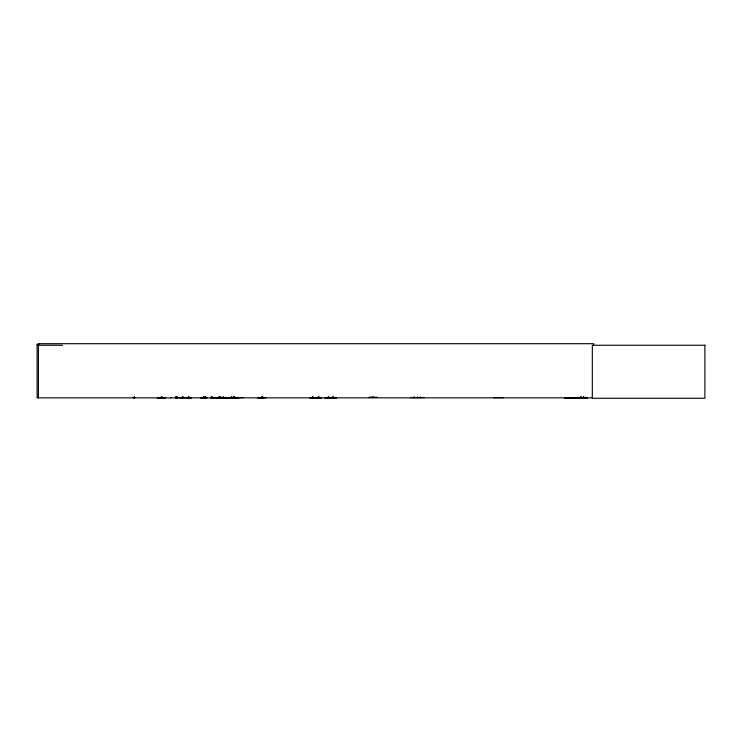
<?xml version="1.0" encoding="UTF-8"?>
<svg xmlns="http://www.w3.org/2000/svg" width="742" height="742" viewBox="0 0 742 742"><rect width="100%" height="100%" fill="white"/><g stroke="black" fill="none" stroke-linecap="round" stroke-linejoin="round"><path stroke-width="1.11" d="M157.573 397.833L165.522 397.74M265.859 397.833L257.901 397.833M265.859 397.443L257.854 397.851M410.502 397.629L424.461 397.582M585.948 397.833L585.957 397.22L585.957 397.833L564.467 397.833M227.506 397.833L238.618 397.675M215.542 397.833L227.052 397.833M324.838 397.833L336.58 397.833M200.47 397.833L206.99 397.777M200.739 397.777L207.055 397.851M179.796 397.833L184.572 397.777M309.794 397.833L314.571 397.777M133.597 397.415L133.829 397.851M585.123 397.833L585.373 397.22M176.596 397.795L176.234 397.406M39.419 344.26L37.1 344.26L37.1 397.851L592.468 397.851M37.1 345.253L62.551 345.253M210.44 397.851L214.113 397.851M336.376 397.795L325.117 397.851M177.227 397.629L187.169 397.629M233.647 397.629L243.589 397.629M493.616 397.647L503.558 397.647M191.584 397.833L186.836 397.795M214.503 397.833L210.487 397.415M564.412 397.656L587.395 397.777M321.574 397.833L316.834 397.795M171.022 397.851L170.604 397.851M165.624 397.833L165.206 397.833M593.628 345.253L593.628 343.713L38.408 343.713L38.408 397.851M587.367 397.851L577.1 397.851M583.75 397.072L583.796 397.851M583.602 397.072L583.527 397.851L583.49 397.072M583.231 397.072L583.212 397.851M581.227 397.072L581.255 397.851M581.079 397.072L581.042 397.851M580.967 397.072L581.005 397.851M580.865 397.072L580.717 397.851L580.671 397.072M420.426 397.072L420.426 397.629M420.176 397.072L420.176 397.629M417.792 397.072L417.792 397.629M417.542 397.072L417.542 397.629M414.695 397.183L414.63 397.072M413.786 397.072L413.786 397.629M377.047 397.183L369.089 397.183M373.217 397.072L373.198 397.629M333.251 397.072L333.269 397.851M333.102 397.072L333.102 397.851M332.963 397.072L332.935 397.851M332.898 397.072L332.768 397.851M332.62 397.851L332.62 397.072L332.546 397.851M328.836 397.072L328.882 397.851M328.613 397.072L328.66 397.851M328.493 397.072L328.53 397.851M328.372 397.072L328.326 397.851M328.177 397.072L328.149 397.851L328.112 397.072M321.212 397.851L310.165 397.851M319.051 397.072L319.051 397.851M318.939 397.072L318.986 397.851M318.828 397.072L318.717 397.851M318.392 397.072L318.485 397.851M318.262 397.072L318.327 397.851M318.17 397.295L318.17 397.851M313.207 397.851L313.133 397.072L313.003 397.851M312.892 397.072L312.892 397.851M312.66 397.072L312.632 397.851M312.428 397.072L312.41 397.851M312.317 397.072L312.317 397.851M263.02 397.183L263.02 397.851M262.751 397.072L262.779 397.851M262.585 397.072L262.724 397.851M262.557 397.183L262.557 397.851M262.037 397.072L262.009 397.851M261.954 397.072L261.87 397.851M261.731 397.851L261.657 397.072L261.611 397.851M261.472 397.183L261.472 397.851M238.395 397.851L227.701 397.851M234.926 397.072L234.964 397.851M234.685 397.072L234.713 397.851M234.574 397.072L234.565 397.851M234.324 397.072L234.324 397.851M234.036 397.183L234.036 397.851M233.739 397.072L233.795 397.851M233.6 397.072L233.313 397.851M233.164 397.851L233.062 397.072L232.96 397.851M231.736 397.072L231.782 397.851M231.532 397.072L231.532 397.851L231.421 397.072M231.17 397.072L231.133 397.851M226.811 397.851L215.783 397.851M223.602 397.072L223.583 397.851M223.379 397.851L223.333 397.072L223.166 397.851M223.119 397.295L223.119 397.851M222.906 397.072L222.888 397.851M221.042 397.295L221.042 397.851M220.875 397.072L220.958 397.851M220.318 397.072L220.244 397.851M220.161 397.072L220.179 397.851M219.66 397.072L219.706 397.851M219.474 397.295L219.474 397.851M219.326 397.072L219.344 397.851M219.159 397.072L219.215 397.851M218.612 397.072L218.612 397.851M218.445 397.295L218.445 397.851M212.342 397.072L212.342 397.851M212.212 397.072L212.231 397.851M212.138 397.851L212.045 397.072L212.026 397.851M211.748 397.072L211.72 397.851M211.628 397.072L211.628 397.851M211.507 397.072L211.433 397.851M206.072 397.295L206.072 397.851M205.942 397.072L205.942 397.851M205.757 397.072L205.775 397.851M205.469 397.072L205.451 397.851M205.358 397.851L205.265 397.072L205.228 397.851M204.31 397.295L204.31 397.851L204.217 397.072M204.059 397.072L204.115 397.851M203.892 397.072L203.855 397.851M203.827 397.072L203.735 397.851M203.54 397.072L203.568 397.851M203.484 397.072L203.382 397.851M203.336 397.072L203.252 397.851M203.169 397.295L203.178 397.851M191.213 397.851L186.743 397.851M189.062 397.072L189.062 397.851M188.941 397.072L188.987 397.851M188.83 397.072L188.746 397.851M188.487 397.072L188.514 397.851M188.282 397.072L188.329 397.851M188.171 397.295L188.171 397.851M184.628 397.851L180.167 397.851M183.135 397.072L183.209 397.851M183.098 397.072L183.051 397.851M182.866 397.072L182.894 397.851M182.662 397.072L182.634 397.851M182.476 397.851L182.411 397.072L182.319 397.851M177.616 397.295L177.616 397.851M177.542 397.072L177.486 397.851M176.902 397.072L176.902 397.851M176.735 397.072L176.707 397.851M176.179 397.072L176.234 397.851M176.095 397.072L176.095 397.851M175.937 397.183L175.937 397.851M175.548 397.072L175.455 397.851L175.372 397.295M165.522 397.851L157.573 397.851M162.266 397.072L162.35 397.851M162.183 397.072L162.183 397.851M161.728 397.072L161.691 397.851M161.635 397.072L161.487 397.851M161.404 397.072L161.441 397.851L161.32 397.072M161.135 397.183L161.135 397.851M134.617 397.183L134.617 397.851L134.469 397.072M134.385 397.072L134.385 397.851M133.068 397.183L133.068 397.851M704.9 345.253L592.32 345.253L592.32 398.287L704.9 398.287L704.9 345.253M414.388 397.629L414.388 397.072L414.351 397.629M372.957 397.629L372.957 397.072L372.929 397.629M219.038 397.851L219.029 397.072L218.983 397.851"/></g></svg>
